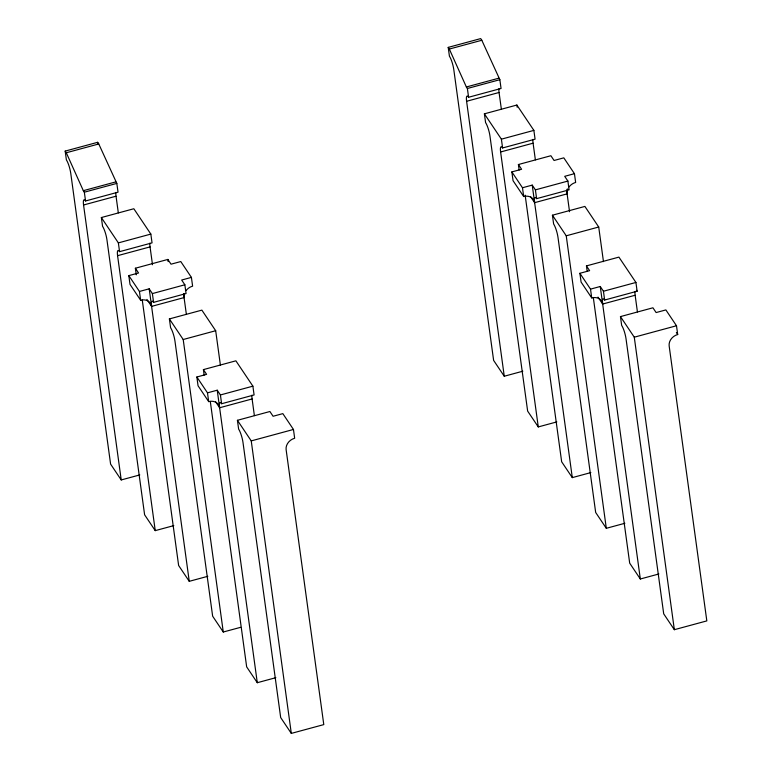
<?xml version="1.0" encoding="UTF-8"?>
<svg xmlns="http://www.w3.org/2000/svg" width="772" height="772" viewBox="0 0 772 772"><rect width="100%" height="100%" fill="white"/><g stroke="black" fill="none" stroke-linecap="round" stroke-linejoin="round"><path stroke-width="1.16" d="M121.223 479.943L110.599 464.107L70.773 173.41A10.325 2.162 74.8 0 0 66.382 159.881L65.176 151.1L97.658 142.309L98.768 143.968L116.823 183.398L118.029 192.18L85.547 200.971A10.325 2.162 74.8 0 0 83.559 204.995L121.223 479.943L139.78 474.925M504.261 376.234L493.626 360.399L453.811 69.692A10.325 2.162 74.8 0 0 449.42 56.173L448.214 47.391L480.695 38.6L481.805 40.26L499.86 79.69L501.057 88.471L468.585 97.262A10.325 2.162 74.8 0 0 466.597 101.286L504.261 376.234L522.818 371.207M65.176 151.1L66.296 152.76L98.768 143.968M448.214 47.391L449.323 49.051L481.805 40.26M66.296 152.76L83.328 190.684L115.81 181.893M449.323 49.051L466.365 86.975L498.847 78.184M83.328 190.684L84.341 192.199L116.823 183.398M466.365 86.975L467.378 88.49L499.86 79.69M83.559 204.995L116.041 196.204A10.325 2.162 74.8 0 1 115.868 192.45M466.597 101.286L499.069 92.486A10.325 2.162 74.8 0 1 498.895 88.741M155.24 530.634L144.615 514.799L106.951 239.841A10.325 2.162 74.8 0 0 102.56 226.312L101.354 217.54L133.836 208.749L150.839 234.09L152.045 242.871L119.564 251.662A10.325 2.162 74.8 0 0 117.576 255.686L155.24 530.634L173.796 525.616M538.277 426.926L527.643 411.09L489.979 136.133A10.325 2.162 74.8 0 0 485.588 122.603L484.391 113.831L516.864 105.04L533.877 130.381L535.073 139.163L502.601 147.954A10.325 2.162 74.8 0 0 500.613 151.978L538.277 426.926L556.834 421.898M101.354 217.54L118.367 242.89L150.839 234.09M484.391 113.831L501.395 139.172L533.877 130.381M117.576 255.686L150.058 246.895A10.325 2.162 74.8 0 1 149.884 243.141M500.613 151.978L533.085 143.177A10.325 2.162 74.8 0 1 532.912 139.433M136.268 274.813L135.37 268.231L167.852 259.44L171.037 264.188L180.783 261.554L191.408 277.389L192.614 286.171A10.325 8.588 -33.9 0 0 186.071 290.6M519.16 170.004L518.408 164.523L550.88 155.732L554.074 160.48L563.811 157.845L574.445 173.681L575.651 182.462A10.325 8.588 -33.9 0 0 569.109 186.892M184.479 293.621A10.325 8.588 -33.9 0 0 184.074 297.587L151.592 306.378A10.325 8.588 -33.9 0 0 140.649 300.24L130.014 284.395L128.818 275.623L138.564 272.989L135.37 268.231M567.806 189.13A10.325 8.588 -33.9 0 0 567.102 193.869L534.629 202.669A10.325 8.588 -33.9 0 0 523.686 196.532L513.052 180.687L511.855 171.915L521.592 169.271L518.408 164.523M128.818 275.623L139.442 291.459L149.189 288.825L152.383 293.582L153.58 302.354A10.325 2.162 74.8 0 0 151.592 306.378L146.941 299.449M191.408 277.389L181.671 280.033L184.855 284.781L186.062 293.563L153.58 302.354M511.855 171.915L522.48 187.75L532.226 185.116L535.411 189.864L536.617 198.645A10.325 2.162 74.8 0 0 534.629 202.669L530.644 196.725M574.445 173.681L564.699 176.325L567.893 181.073L569.089 189.844L536.617 198.645M152.383 293.582L184.855 284.781M535.411 189.864L567.893 181.073M240.671 627.308L223.272 632.017L212.647 616.181L174.983 341.224A10.325 2.162 74.8 0 0 170.593 327.695L169.386 318.923L201.868 310.132L215.687 330.725L220.425 365.349M624.866 523.281L606.309 528.309L595.675 512.463L558.011 237.515A10.325 2.162 74.8 0 0 553.62 223.986L552.424 215.214L584.896 206.423L598.715 227.016L603.463 261.631M169.386 318.923L183.205 339.516L215.687 330.725M552.424 215.214L566.243 235.807L598.715 227.016M203.403 369.614L235.885 360.823L252.888 386.164L254.094 394.946L221.612 403.737A10.325 2.162 74.8 0 0 219.624 407.761A10.325 8.588 -33.9 0 0 208.681 401.623L198.057 385.778L196.85 377.006L206.597 374.362L203.403 369.614L204.155 375.095M586.44 265.906L618.912 257.115L635.925 282.455L637.122 291.227L604.65 300.028A10.325 2.162 74.8 0 0 602.662 304.043A10.325 8.588 -33.9 0 0 591.719 297.915L581.084 282.07L579.888 273.298L589.625 270.654L586.44 265.906L587.193 271.387M196.85 377.006L207.485 392.842L217.221 390.207L220.416 394.955L221.612 403.737M579.888 273.298L590.512 289.133L600.259 286.499L603.443 291.247L604.65 300.028M220.416 394.955L252.888 386.164M603.443 291.247L635.925 282.455M251.933 395.216A10.325 2.162 74.8 0 0 252.106 398.96L219.624 407.761L215.639 401.816M634.97 291.507A10.325 2.162 74.8 0 0 635.144 295.251L602.662 304.043L598.01 297.114M237.419 420.306L269.901 411.515L273.085 416.262L282.832 413.628L293.457 429.464L294.663 438.245A10.325 8.588 -33.9 0 0 286.123 449.651L323.786 724.609L291.305 733.4L280.68 717.555L243.016 442.607A10.325 2.162 74.8 0 0 238.625 429.078L237.419 420.306L251.238 440.899L291.305 733.4M620.456 316.597L652.929 307.796L656.123 312.554L665.869 309.919L676.494 325.755L677.7 334.527A10.325 8.588 -33.9 0 0 669.16 345.943L706.824 620.9L674.342 629.691L663.708 613.846L626.044 338.898A10.325 2.162 74.8 0 0 621.653 325.369L620.456 316.597L634.275 337.19L674.342 629.691M251.238 440.899L293.457 429.464M634.275 337.19L676.494 325.755M142.27 300.057L178.631 565.49L189.256 581.326L207.813 576.298M525.143 195.152L561.659 461.772L572.293 477.617L590.85 472.589M210.302 401.44L246.664 666.873L257.288 682.709L275.845 677.681M593.34 297.731L629.691 563.155L640.326 579L658.883 573.972M676.368 332.549L677.7 334.527M635.144 295.251L637.421 311.917M600.259 286.499L640.326 579M590.512 289.133L591.719 297.915M566.629 190.366L569.553 211.721M566.243 235.807L606.309 528.309M533.085 143.177L535.372 159.843M532.226 185.116L572.293 477.617M516.864 105.04L517.163 107.231M522.48 187.75L523.686 196.532M499.069 92.486L501.356 109.151M501.395 139.172L502.601 147.954M467.378 88.49L468.585 97.262M252.106 398.96L254.384 415.625M217.221 390.207L257.288 682.709M207.485 392.842L208.681 401.623M183.591 294.074L186.351 314.243M183.205 339.516L223.272 632.017M167.852 259.44L168.151 261.631M150.058 246.895L152.499 264.748M149.189 288.825L189.256 581.326M139.442 291.459L140.649 300.24M116.041 196.204L118.319 212.86M118.367 242.89L119.564 251.662M97.658 142.309L97.957 144.509M84.341 192.199L85.547 200.971M636.34 290.301A10.325 2.162 74.8 0 1 637.122 291.227M567.102 193.869A10.325 2.162 74.8 0 1 567.188 189.063M184.074 297.587A10.325 2.162 74.8 0 1 183.9 293.833"/></g></svg>
